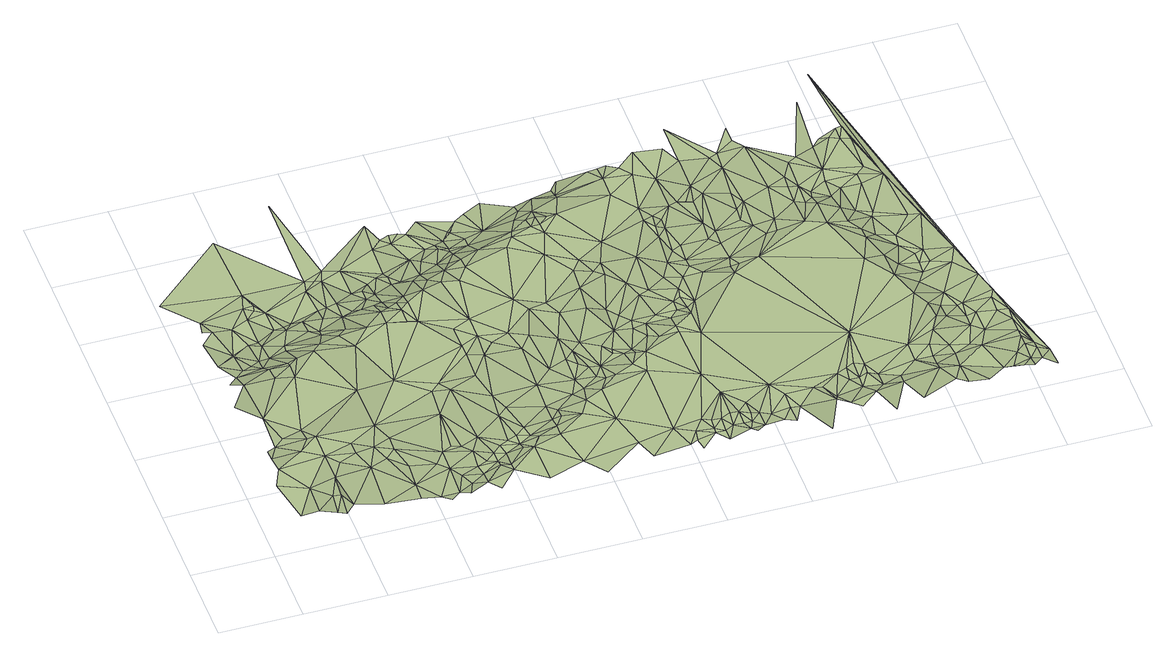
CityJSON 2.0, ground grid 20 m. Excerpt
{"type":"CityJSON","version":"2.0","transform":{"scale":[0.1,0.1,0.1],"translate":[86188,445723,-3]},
"CityObjects":{
"terrain1":{"type":"TINRelief","geometry":[{"type":"CompositeSurface","lod":"1","boundaries":[[[0,1,2]],[[0,3,1]],[[1,4,2]],[[3,5,1]],[[6,7,8]],[[9,6,4]],[[3,10,5]],[[1,11,4]],[[9,7,6]],[[1,5,12]],[[5,10,13]],[[10,14,13]],[[9,4,11]],[[7,15,16]],[[5,13,12]],[[1,12,11]],[[17,16,18]],[[7,19,15]],[[14,20,13]],[[9,19,7]],[[13,20,12]],[[16,15,21]],[[15,19,21]],[[9,11,22]],[[9,22,19]],[[11,12,23]],[[24,25,18]],[[18,16,26]],[[19,22,21]],[[20,27,12]],[[27,23,12]],[[24,28,29]],[[16,21,30]],[[11,23,31]],[[24,18,32]],[[33,22,11]],[[34,29,35]],[[20,36,27]],[[29,28,37]],[[16,30,26]],[[18,26,32]],[[33,11,31]],[[29,37,35]],[[24,38,28]],[[27,31,23]],[[34,35,39]],[[39,40,41]],[[24,32,38]],[[28,42,37]],[[38,42,28]],[[21,22,43]],[[42,44,37]],[[39,45,40]],[[35,37,46]],[[38,44,42]],[[39,35,45]],[[33,47,22]],[[33,31,48]],[[32,26,49]],[[27,48,31]],[[50,40,51]],[[37,44,46]],[[32,52,38]],[[53,27,36]],[[26,30,49]],[[35,46,45]],[[38,54,44]],[[30,21,43]],[[32,49,52]],[[55,48,27]],[[52,54,38]],[[45,56,40]],[[33,48,47]],[[53,36,57]],[[58,46,44]],[[54,58,44]],[[53,55,27]],[[45,46,59]],[[49,30,60]],[[22,47,43]],[[52,49,60]],[[58,59,46]],[[52,60,54]],[[55,61,48]],[[45,59,62]],[[40,56,51]],[[54,63,58]],[[60,64,54]],[[48,65,47]],[[48,61,65]],[[53,66,55]],[[30,67,60]],[[50,51,68]],[[45,62,56]],[[66,61,55]],[[54,64,63]],[[69,59,58]],[[53,57,70]],[[30,43,67]],[[69,62,59]],[[60,67,64]],[[71,58,63]],[[72,56,62]],[[71,69,58]],[[53,73,66]],[[66,73,61]],[[74,56,72]],[[75,63,64]],[[51,56,74]],[[76,72,62]],[[76,62,69]],[[67,75,64]],[[77,65,61]],[[53,70,78]],[[76,74,72]],[[51,74,76]],[[70,79,80]],[[76,69,81]],[[71,81,69]],[[82,43,47]],[[47,65,83]],[[53,78,73]],[[84,71,63]],[[77,61,73]],[[85,63,75]],[[70,80,78]],[[76,81,86]],[[86,81,71]],[[87,67,43]],[[85,84,63]],[[87,75,67]],[[88,86,71]],[[88,71,84]],[[77,83,65]],[[51,76,89]],[[90,78,80]],[[77,73,78]],[[80,91,92]],[[85,75,93]],[[82,87,43]],[[90,80,92]],[[82,47,94]],[[87,93,75]],[[51,89,68]],[[88,84,95]],[[85,95,84]],[[76,86,96]],[[47,83,94]],[[91,97,92]],[[88,98,86]],[[85,99,95]],[[85,93,99]],[[90,100,78]],[[88,95,101]],[[77,78,102]],[[90,92,103]],[[77,104,83]],[[77,105,104]],[[88,101,98]],[[103,92,97]],[[76,96,89]],[[98,96,86]],[[87,106,93]],[[90,103,100]],[[78,100,102]],[[106,99,93]],[[77,102,105]],[[99,107,95]],[[101,95,107]],[[105,83,104]],[[82,108,87]],[[101,109,98]],[[103,97,110]],[[82,94,111]],[[97,112,113]],[[106,107,99]],[[101,107,109]],[[109,96,98]],[[114,102,100]],[[103,115,100]],[[105,116,83]],[[87,108,106]],[[105,102,116]],[[114,100,115]],[[97,113,110]],[[117,94,83]],[[103,110,115]],[[118,89,96]],[[107,119,109]],[[114,120,102]],[[121,96,109]],[[117,83,116]],[[102,120,116]],[[117,111,94]],[[122,119,107]],[[106,123,107]],[[121,109,119]],[[121,118,96]],[[114,115,120]],[[110,124,115]],[[125,89,118]],[[126,122,107]],[[110,113,124]],[[82,127,108]],[[106,108,123]],[[82,111,128]],[[123,126,107]],[[115,129,120]],[[124,129,115]],[[116,120,130]],[[121,125,118]],[[131,121,119]],[[132,89,125]],[[133,119,122]],[[120,129,130]],[[133,122,126]],[[116,130,134]],[[117,116,135]],[[117,136,111]],[[123,137,126]],[[131,119,133]],[[113,138,124]],[[82,128,127]],[[124,139,129]],[[121,140,125]],[[123,108,141]],[[123,142,137]],[[131,140,121]],[[126,137,143]],[[130,129,144]],[[116,134,135]],[[108,145,141]],[[133,126,143]],[[146,138,113]],[[127,145,108]],[[123,141,142]],[[130,144,134]],[[142,143,137]],[[124,138,139]],[[131,133,147]],[[129,139,144]],[[136,148,111]],[[117,135,149]],[[117,149,136]],[[142,150,143]],[[142,141,150]],[[127,141,145]],[[147,133,151]],[[111,148,128]],[[133,143,151]],[[131,147,152]],[[131,152,140]],[[134,144,153]],[[134,153,135]],[[139,138,144]],[[127,154,141]],[[154,150,141]],[[147,151,152]],[[143,150,155]],[[151,143,155]],[[144,156,153]],[[135,153,157]],[[154,155,150]],[[144,138,158]],[[149,135,159]],[[152,160,140]],[[125,140,161]],[[162,138,146]],[[152,151,160]],[[135,157,159]],[[144,158,156]],[[153,156,157]],[[127,128,163]],[[149,164,136]],[[151,155,165]],[[127,166,154]],[[136,164,148]],[[140,160,167]],[[151,165,160]],[[154,166,155]],[[168,158,138]],[[128,148,169]],[[140,167,170]],[[127,163,171]],[[172,160,165]],[[163,128,169]],[[156,158,173]],[[157,156,174]],[[148,164,169]],[[162,168,138]],[[127,171,166]],[[172,167,160]],[[175,165,155]],[[149,159,176]],[[159,157,177]],[[175,155,166]],[[172,165,178]],[[140,170,161]],[[149,176,164]],[[168,173,158]],[[175,178,165]],[[156,173,174]],[[163,169,171]],[[169,164,179]],[[157,174,177]],[[172,180,167]],[[175,166,181]],[[159,177,176]],[[172,178,180]],[[175,182,178]],[[171,183,166]],[[166,183,181]],[[184,170,167]],[[185,179,164]],[[173,186,174]],[[175,181,182]],[[169,179,187]],[[171,169,187]],[[161,170,188]],[[182,180,178]],[[168,189,173]],[[185,164,176]],[[174,190,177]],[[180,184,167]],[[191,188,170]],[[174,186,190]],[[162,192,168]],[[184,191,170]],[[171,193,183]],[[173,189,186]],[[181,183,194]],[[182,181,194]],[[185,187,179]],[[195,196,162]],[[191,197,188]],[[182,198,180]],[[186,189,190]],[[183,193,194]],[[199,177,190]],[[199,176,177]],[[198,184,180]],[[182,194,200]],[[182,200,198]],[[201,197,191]],[[168,192,189]],[[171,187,202]],[[185,176,203]],[[171,202,193]],[[204,191,184]],[[185,205,187]],[[204,184,198]],[[190,189,206]],[[207,201,191]],[[193,208,194]],[[162,196,192]],[[209,200,194]],[[199,190,206]],[[204,207,191]],[[185,203,205]],[[210,198,200]],[[203,176,211]],[[209,194,212]],[[199,211,176]],[[208,212,194]],[[210,204,198]],[[213,187,205]],[[202,208,193]],[[189,192,206]],[[209,214,200]],[[213,202,187]],[[215,207,204]],[[216,210,200]],[[199,206,217]],[[209,212,214]],[[214,216,200]],[[203,218,205]],[[210,215,204]],[[199,217,211]],[[203,211,219]],[[220,207,215]],[[221,212,208]],[[220,222,207]],[[223,215,210]],[[192,224,206]],[[206,224,217]],[[213,205,218]],[[223,210,216]],[[203,219,218]],[[221,214,212]],[[223,220,215]],[[225,219,211]],[[211,217,226]],[[227,216,214]],[[202,228,208]],[[227,223,216]],[[213,229,202]],[[196,230,192]],[[231,222,220]],[[225,211,232]],[[227,214,221]],[[196,233,230]],[[234,217,224]],[[218,219,235]],[[225,235,219]],[[236,220,223]],[[228,221,208]],[[232,211,226]],[[213,218,237]],[[234,226,217]],[[227,236,223]],[[238,231,220]],[[225,232,235]],[[236,238,220]],[[213,237,229]],[[239,222,231]],[[218,235,240]],[[234,224,241]],[[218,240,237]],[[242,224,192]],[[243,235,232]],[[243,232,226]],[[239,231,238]],[[234,243,226]],[[244,230,233]],[[240,235,243]],[[202,229,245]],[[227,221,246]],[[247,236,227]],[[247,238,236]],[[234,241,243]],[[230,242,192]],[[202,245,228]],[[247,239,238]],[[228,248,221]],[[242,241,224]],[[240,243,249]],[[229,237,250]],[[240,251,237]],[[221,248,246]],[[247,227,246]],[[243,241,252]],[[247,253,239]],[[254,230,244]],[[255,249,243]],[[254,244,256]],[[257,255,243]],[[240,249,258]],[[228,245,248]],[[257,243,252]],[[251,250,237]],[[259,249,255]],[[242,252,241]],[[247,260,253]],[[254,261,230]],[[229,262,245]],[[240,258,251]],[[229,250,262]],[[259,255,257]],[[256,263,264]],[[259,258,249]],[[247,246,265]],[[254,256,264]],[[248,266,246]],[[259,257,267]],[[268,257,252]],[[269,261,254]],[[248,245,270]],[[269,254,264]],[[259,267,258]],[[242,271,252]],[[247,272,260]],[[273,250,251]],[[247,265,274]],[[230,275,242]],[[268,267,257]],[[265,246,276]],[[271,268,252]],[[248,270,266]],[[273,251,258]],[[230,261,275]],[[266,276,246]],[[269,277,261]],[[245,262,278]],[[271,267,268]],[[247,274,272]],[[269,264,279]],[[250,280,262]],[[245,278,270]],[[264,281,279]],[[269,282,277]],[[283,258,267]],[[273,258,284]],[[269,279,282]],[[285,276,266]],[[270,286,266]],[[265,276,287]],[[273,288,250]],[[275,271,242]],[[286,285,266]],[[289,267,271]],[[261,277,290]],[[280,278,262]],[[291,284,258]],[[281,292,279]],[[265,287,274]],[[291,258,283]],[[250,288,280]],[[287,276,285]],[[279,292,282]],[[289,283,267]],[[277,282,290]],[[293,285,286]],[[270,294,286]],[[282,292,295]],[[296,292,281]],[[293,287,285]],[[261,290,275]],[[289,271,297]],[[298,278,280]],[[273,284,299]],[[282,295,290]],[[270,278,300]],[[301,272,274]],[[294,293,286]],[[291,283,302]],[[301,274,287]],[[289,302,283]],[[298,280,288]],[[273,299,288]],[[292,303,295]],[[294,287,293]],[[296,304,292]],[[292,304,303]],[[291,305,284]],[[306,297,271]],[[289,297,302]],[[275,306,271]],[[295,303,290]],[[270,300,294]],[[298,300,278]],[[298,288,299]],[[307,304,296]],[[307,303,304]],[[291,302,308]],[[305,299,284]],[[294,309,287]],[[309,301,287]],[[303,310,290]],[[311,312,296]],[[307,313,303]],[[314,302,297]],[[307,296,312]],[[291,308,305]],[[313,310,303]],[[307,315,313]],[[314,297,306]],[[307,312,315]],[[313,315,310]],[[316,308,302]],[[298,299,317]],[[309,318,301]],[[314,316,302]],[[319,275,290]],[[298,317,300]],[[275,320,306]],[[321,299,305]],[[318,322,301]],[[312,323,315]],[[319,290,310]],[[314,306,320]],[[324,305,308]],[[321,317,299]],[[312,325,323]],[[315,319,310]],[[326,308,316]],[[294,300,327]],[[319,320,275]],[[294,327,309]],[[324,321,305]],[[328,322,318]],[[314,329,316]],[[315,323,319]],[[324,308,326]],[[314,320,329]],[[326,316,329]],[[323,325,330]],[[309,331,318]],[[321,332,317]],[[333,300,317]],[[325,334,330]],[[324,335,321]],[[336,328,318]],[[323,337,319]],[[323,330,337]],[[324,326,338]],[[326,329,338]],[[335,332,321]],[[339,329,320]],[[324,338,340]],[[334,341,330]],[[324,340,335]],[[339,338,329]],[[309,327,331]],[[342,327,300]],[[332,343,317]],[[330,341,337]],[[339,340,338]],[[333,342,300]],[[331,336,318]],[[339,335,340]],[[335,344,332]],[[345,317,343]],[[333,317,345]],[[346,319,337]],[[339,344,335]],[[344,343,332]],[[341,346,337]],[[339,320,347]],[[331,348,336]],[[341,349,350]],[[339,351,344]],[[344,352,343]],[[333,345,353]],[[354,345,343]],[[333,355,342]],[[333,353,355]],[[356,354,343]],[[357,348,331]],[[358,331,327]],[[341,350,346]],[[352,356,343]],[[359,353,345]],[[342,358,327]],[[359,345,354]],[[344,351,352]],[[360,320,319]],[[361,355,353]],[[362,319,346]],[[359,361,353]],[[363,357,331]],[[356,364,354]],[[359,354,364]],[[365,342,355]],[[358,363,331]],[[339,347,351]],[[350,366,346]],[[365,355,361]],[[359,365,361]],[[350,367,366]],[[368,358,342]],[[366,362,346]],[[368,342,365]],[[350,369,367]],[[370,356,352]],[[371,364,356]],[[370,352,351]],[[359,364,372]],[[367,362,366]],[[373,363,358]],[[360,347,320]],[[359,372,365]],[[360,319,362]],[[347,374,351]],[[367,369,375]],[[368,373,358]],[[368,365,376]],[[367,377,362]],[[374,370,351]],[[378,371,356]],[[372,364,371]],[[378,356,370]],[[372,376,365]],[[379,380,369]],[[367,375,377]],[[381,362,377]],[[369,380,375]],[[347,382,374]],[[368,376,383]],[[384,385,376]],[[372,384,376]],[[374,382,370]],[[383,376,385]],[[368,386,373]],[[387,381,377]],[[375,387,377]],[[372,371,388]],[[378,388,371]],[[383,385,384]],[[347,389,382]],[[390,381,387]],[[360,362,381]],[[375,391,387]],[[368,383,392]],[[372,393,384]],[[382,389,370]],[[394,375,380]],[[372,388,393]],[[368,392,386]],[[395,390,387]],[[383,384,393]],[[394,391,375]],[[395,387,391]],[[360,381,390]],[[360,389,347]],[[378,370,396]],[[397,380,398]],[[378,396,388]],[[399,395,391]],[[394,399,391]],[[360,390,395]],[[397,394,380]],[[400,393,388]],[[370,389,401]],[[392,383,402]],[[394,403,399]],[[383,393,404]],[[400,388,405]],[[405,388,396]],[[397,403,394]],[[370,401,396]],[[392,402,406]],[[407,393,400]],[[399,408,395]],[[383,404,402]],[[404,393,407]],[[408,360,395]],[[403,409,399]],[[389,410,401]],[[400,405,411]],[[405,396,411]],[[407,400,411]],[[402,412,406]],[[397,413,414]],[[397,414,403]],[[404,407,411]],[[399,409,408]],[[415,389,360]],[[402,404,412]],[[396,401,416]],[[396,416,411]],[[417,410,389]],[[410,416,401]],[[414,409,403]],[[404,411,418]],[[419,414,413]],[[404,420,412]],[[411,416,418]],[[421,417,389]],[[417,416,410]],[[422,360,408]],[[414,423,409]],[[409,424,408]],[[423,425,409]],[[412,426,427]],[[404,418,420]],[[412,420,426]],[[415,421,389]],[[409,425,424]],[[414,428,423]],[[419,428,414]],[[429,418,416]],[[415,360,430]],[[429,416,417]],[[431,408,424]],[[419,432,428]],[[423,433,425]],[[430,360,422]],[[425,434,424]],[[428,433,423]],[[435,420,418]],[[431,436,408]],[[432,437,428]],[[438,418,429]],[[425,433,434]],[[431,424,434]],[[429,417,439]],[[438,435,418]],[[440,408,436]],[[441,417,421]],[[422,408,440]],[[441,439,417]],[[438,429,442]],[[443,420,435]],[[429,439,442]],[[438,442,435]],[[428,437,444]],[[428,445,433]],[[446,434,433]],[[415,447,421]],[[442,439,448]],[[441,448,439]],[[449,420,443]],[[442,443,435]],[[431,450,436]],[[431,434,451]],[[415,430,452]],[[441,421,453]],[[428,444,445]],[[442,448,454]],[[415,452,447]],[[446,433,445]],[[421,455,456]],[[421,456,453]],[[421,447,455]],[[441,457,448]],[[446,451,434]],[[431,451,450]],[[430,422,458]],[[440,436,459]],[[457,454,448]],[[459,436,450]],[[452,430,460]],[[441,453,457]],[[442,454,461]],[[442,461,443]],[[422,440,462]],[[463,455,447]],[[430,464,460]],[[465,453,456]],[[457,466,454]],[[430,458,464]],[[422,462,458]],[[440,459,462]],[[452,467,447]],[[446,445,468]],[[461,449,443]],[[469,456,455]],[[459,450,470]],[[452,460,467]],[[461,454,466]],[[446,468,451]],[[471,445,444]],[[450,451,472]],[[473,457,453]],[[467,463,447]],[[444,474,475]],[[450,472,470]],[[469,465,456]],[[469,455,463]],[[471,444,475]],[[473,453,465]],[[459,470,462]],[[473,466,457]],[[460,464,476]],[[467,460,477]],[[461,478,449]],[[477,460,476]],[[479,472,451]],[[467,480,463]],[[479,451,468]],[[481,470,472]],[[462,470,481]],[[475,474,482]],[[480,469,463]],[[469,483,465]],[[445,484,468]],[[479,481,472]],[[471,475,482]],[[471,485,445]],[[486,476,464]],[[458,462,487]],[[458,487,464]],[[473,465,488]],[[478,489,449]],[[474,490,482]],[[461,466,491]],[[473,491,466]],[[483,488,465]],[[467,492,480]],[[467,477,492]],[[477,476,492]],[[486,492,476]],[[445,485,484]],[[479,468,493]],[[471,482,494]],[[486,464,487]],[[490,495,482]],[[461,496,478]],[[497,481,479]],[[462,481,498]],[[480,499,469]],[[469,499,483]],[[473,488,491]],[[471,494,485]],[[468,484,500]],[[468,500,493]],[[494,482,501]],[[482,495,501]],[[461,491,502]],[[496,503,478]],[[497,479,493]],[[480,492,504]],[[462,498,487]],[[486,505,492]],[[494,506,485]],[[461,507,496]],[[494,501,506]],[[497,508,481]],[[483,509,488]],[[461,502,507]],[[485,506,484]],[[495,510,501]],[[495,511,510]],[[481,508,498]],[[486,487,505]],[[480,504,499]],[[484,506,500]],[[483,499,509]],[[501,510,506]],[[509,491,488]],[[493,500,512]],[[497,493,512]],[[500,506,512]],[[513,503,496]],[[510,512,506]],[[492,505,504]],[[497,512,508]],[[502,491,509]],[[510,508,512]],[[505,487,498]],[[510,498,508]],[[507,513,496]],[[509,499,504]],[[514,507,502]],[[514,502,509]],[[505,509,504]],[[515,513,507]],[[505,498,516]],[[515,507,514]],[[505,516,509]],[[515,514,509]],[[516,515,509]]]}]}
},
"vertices":[
[74,40,68],[120,120,69],[52,150,70],[120,50,62],[74,200,70],[164,90,60],[73,250,58],[95,290,52],[74,280,53],[140,240,70],[163,50,44],[185,210,70],[187,140,66],[185,90,57],[186,50,35],[118,310,54],[96,380,59],[48,440,56],[93,510,48],[165,280,66],[208,70,38],[164,320,58],[187,280,68],[210,180,69],[95,570,18],[71,540,30],[162,500,58],[277,160,53],[117,590,15],[72,630,6],[206,490,60],[255,200,68],[163,540,50],[253,230,71],[63,710,4],[116,660,1],[281,70,19],[115,650,7],[157,570,30],[94,740,8],[75,770,15],[70,740,14],[140,600,14],[323,400,63],[161,610,15],[140,740,3],[159,680,2],[321,270,71],[300,210,64],[207,530,59],[6,850,16],[193,830,14],[206,540,56],[366,110,18],[185,610,17],[321,180,50],[182,790,11],[366,70,11],[184,660,10],[182,680,4],[230,550,56],[344,200,54],[183,760,3],[230,640,15],[228,620,18],[344,230,62],[366,160,32],[274,560,58],[185,1010,17],[229,710,1],[413,70,3],[252,690,12],[205,780,7],[433,160,18],[207,790,12],[295,580,55],[228,770,3],[455,190,23],[456,140,15],[434,50,6],[457,70,4],[251,710,5],[410,400,69],[479,280,53],[297,670,14],[318,640,24],[272,720,1],[365,540,64],[296,710,9],[340,830,13],[478,120,6],[478,50,13],[493,90,3],[342,590,57],[480,340,68],[320,660,16],[337,810,2],[524,70,16],[342,740,3],[364,610,53],[523,140,3],[341,700,14],[524,180,14],[527,110,4],[479,200,23],[503,200,17],[409,590,64],[384,690,16],[454,590,65],[362,740,6],[570,120,11],[501,360,69],[547,40,17],[592,90,17],[547,150,4],[569,140,4],[547,220,16],[523,340,62],[364,830,7],[386,740,12],[570,170,4],[380,830,2],[410,700,16],[454,630,63],[591,110,16],[387,850,13],[430,690,26],[522,570,67],[589,460,70],[596,160,3],[591,190,3],[431,770,3],[342,1090,14],[453,730,15],[613,200,3],[615,270,16],[592,370,58],[455,680,39],[659,150,16],[636,160,11],[430,850,3],[500,620,66],[476,640,60],[477,690,34],[635,180,4],[499,580,66],[660,40,15],[454,760,12],[590,430,70],[615,320,33],[498,650,61],[477,740,14],[475,790,1],[636,210,3],[521,640,65],[521,670,56],[666,200,4],[660,230,3],[682,180,14],[637,290,18],[498,800,5],[524,960,15],[749,70,16],[589,520,70],[630,420,66],[522,760,14],[566,670,64],[518,810,3],[727,170,17],[633,480,70],[520,890,6],[633,540,70],[522,790,10],[728,200,15],[727,230,8],[566,740,30],[727,340,17],[728,280,4],[543,760,16],[657,450,70],[588,830,8],[590,710,52],[589,760,24],[612,680,66],[589,840,0],[721,430,51],[749,230,13],[701,470,69],[544,910,10],[795,220,16],[750,260,5],[567,900,2],[862,180,16],[653,670,67],[633,720,59],[794,30,4],[885,90,16],[567,920,10],[608,810,15],[797,300,3],[635,780,25],[588,920,8],[747,570,70],[769,380,19],[634,860,1],[747,460,59],[817,260,16],[608,920,1],[680,710,66],[656,760,40],[657,840,14],[816,340,7],[679,740,62],[770,530,69],[680,800,27],[656,860,7],[678,820,17],[828,310,3],[812,450,38],[815,400,17],[679,870,4],[725,760,61],[642,950,4],[680,830,15],[860,280,17],[836,380,15],[867,340,3],[722,820,23],[787,740,68],[814,540,67],[973,110,16],[700,900,0],[859,370,7],[908,50,3],[883,320,11],[837,420,19],[725,850,16],[835,510,56],[702,890,6],[724,920,7],[860,440,20],[906,320,15],[976,310,16],[886,370,3],[998,60,3],[859,690,70],[814,790,64],[770,860,18],[808,770,67],[905,420,14],[904,570,60],[903,520,43],[953,340,16],[747,930,13],[1020,90,11],[925,400,4],[1018,70,3],[948,390,5],[948,460,15],[927,410,7],[791,950,17],[1042,120,16],[904,620,69],[1023,40,3],[1063,80,3],[837,840,48],[860,790,68],[970,400,3],[972,380,10],[1063,90,7],[882,760,69],[993,370,17],[859,910,22],[948,520,26],[859,880,34],[1087,260,17],[857,820,62],[1063,110,15],[927,650,69],[1087,80,3],[948,610,63],[1087,50,3],[1086,110,14],[992,460,8],[972,500,18],[879,820,65],[881,790,68],[882,850,54],[972,600,55],[1017,430,5],[1110,190,17],[995,480,14],[1108,90,4],[905,810,68],[927,810,68],[1109,120,15],[1143,70,2],[1038,410,14],[972,630,64],[1016,580,35],[994,690,69],[904,920,24],[1026,470,4],[1130,120,13],[1133,90,3],[1037,550,18],[1084,410,16],[1153,90,3],[1055,490,5],[948,870,61],[1153,140,16],[1153,50,10],[1176,70,3],[1155,110,11],[1084,430,16],[1175,110,6],[1085,470,5],[1060,640,48],[950,890,48],[1221,180,17],[1129,390,17],[1061,560,18],[950,920,35],[1200,100,3],[1107,520,4],[1223,70,6],[1106,490,5],[1061,830,70],[972,950,30],[1130,460,15],[1245,100,10],[1062,890,68],[1107,590,17],[1106,730,67],[1245,50,14],[1129,550,11],[1039,930,59],[1245,140,16],[1130,490,6],[1151,500,11],[1126,530,4],[1266,90,15],[1107,770,69],[1129,630,21],[1149,580,14],[1129,690,46],[1312,140,16],[1265,560,13],[1062,930,62],[1312,0,15],[1355,100,5],[1196,580,16],[1174,610,15],[1127,710,60],[1151,660,23],[1130,740,66],[1173,630,15],[1083,930,65],[1129,880,70],[1150,710,50],[1447,290,16],[1148,730,59],[1379,170,14],[1107,910,69],[1173,670,24],[1175,760,65],[1335,140,11],[1358,110,3],[1174,850,69],[1379,70,13],[1272,620,3],[1242,680,16],[1242,720,29],[1152,950,68],[1264,590,5],[1423,120,5],[1197,770,62],[1400,150,7],[1265,660,13],[1401,50,13],[1446,90,12],[1403,180,15],[1286,590,8],[1242,810,64],[1236,770,52],[1219,770,58],[1219,940,69],[1424,150,6],[1265,700,16],[1332,590,16],[1423,190,15],[1446,160,6],[1242,890,69],[1264,790,52],[1468,110,7],[1446,180,14],[1354,700,8],[1513,100,13],[1468,10,20],[1469,150,4],[1332,750,19],[1376,670,3],[1310,880,68],[1515,130,4],[1331,850,58],[1331,720,14],[1242,1000,69],[1331,790,33],[1558,210,16],[1561,170,3],[1400,670,6],[1354,770,20],[1331,890,67],[1538,30,18],[1604,120,12],[1554,510,16],[1407,710,3],[1466,670,16],[1422,800,18],[1626,70,15],[1399,900,60],[1511,650,16],[1624,370,14],[1603,140,6],[1605,200,12],[1604,170,3],[1376,920,68],[1375,960,69],[1648,110,14],[1467,750,4],[1602,440,15],[1627,240,16],[1649,50,17],[1654,160,4],[1649,190,5],[1467,820,17],[1648,280,15],[1695,40,20],[1466,790,14],[1490,740,4],[1646,330,12],[1512,720,13],[1490,790,10],[1489,860,21],[1738,70,16],[1716,160,12],[1694,180,4],[1580,580,13],[1509,750,4],[1510,870,23],[1672,280,8],[1715,240,4],[1600,510,13],[1556,690,13],[1513,770,3],[1579,610,11],[1557,640,15],[1551,740,4],[1651,410,4],[1671,320,5],[1624,480,6],[1557,820,16],[1692,360,4],[1606,590,4],[1669,440,3],[1588,680,4],[1553,790,7],[1644,540,3],[1739,210,10],[1617,650,3],[1707,310,4],[1783,110,16],[1716,270,4],[1579,760,5],[1783,60,20],[1762,70,15],[1670,470,6],[1669,500,7],[1557,890,20],[1738,270,10],[1648,570,7],[1719,310,8],[1805,80,18],[1623,660,6],[1807,180,14],[1808,160,15],[1692,460,12],[1737,440,14],[1625,750,14],[1556,1000,62],[1806,50,24],[1625,780,16],[1688,500,13],[1784,260,12],[1807,130,17],[1829,70,21],[1601,910,20],[1784,300,16],[1780,380,18],[1692,620,14],[1807,220,15],[1829,110,18],[1646,800,16],[1578,910,22],[1720,610,18],[1755,480,19],[1828,130,16],[1624,900,20],[1794,320,19],[1681,760,20],[1853,90,22],[1853,30,33],[1809,250,18],[1623,930,24],[1647,890,22],[1637,930,28],[1604,1070,71]
]}
